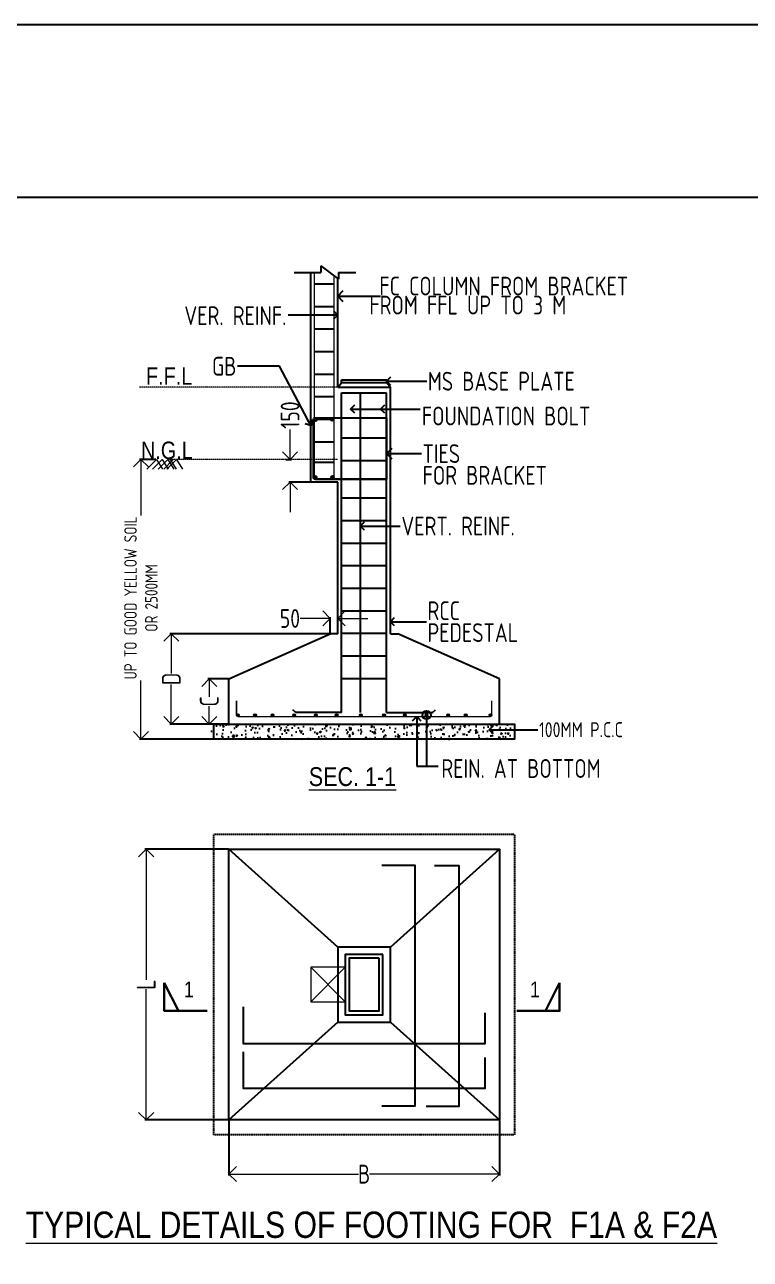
# Model space of a CAD drawing. Header units: millimetres. Extents: x 3470347 to 5996549, y -3470518 to 17149644.
# Drawn here: x 4626745 to 4636402, y 6835607 to 6852031 of the extents above; entities that cross this region are included whole.
import ezdxf
from ezdxf.enums import TextEntityAlignment as Align

# ---------------------------------------------------------------- set-up
doc = ezdxf.new("R2010")
doc.units = ezdxf.units.MM
doc.header["$MEASUREMENT"] = 0
doc.header["$PDMODE"] = 35
doc.header["$PDSIZE"] = -5
doc.linetypes.add('DASHED2', pattern=[0.375, 0.25, -0.125])
doc.linetypes.add('HIDDEN', pattern=[0.375, 0.25, -0.125])
doc.layers.get('0').update_dxf_attribs({"linetype": 'CONTINUOUS', "lineweight": 25})
doc.layers.get('DEFPOINTS').update_dxf_attribs({"linetype": 'CONTINUOUS', "lineweight": 25})
for name, color, linetype, lineweight in [('BLOCK', 7, 'CONTINUOUS', 30), ('L4', 4, 'CONTINUOUS', 30), ('PV_TEXT_ROMANS', 7, 'CONTINUOUS', 0), ('rDIMension', 1, 'CONTINUOUS', 18), ('rPCC DASH', 9, 'HIDDEN', 15), ('rRCC 1', 3, 'CONTINUOUS', 25), ('rRCC 2', 40, 'CONTINUOUS', 15), ('rREINF 1', 1, 'CONTINUOUS', 25), ('SHEET', 7, 'CONTINUOUS', 15), ('TEXT3', 7, 'CONTINUOUS', 30), ('TEXT6', 6, 'CONTINUOUS', 50)]:
    doc.layers.add(name, color=color, linetype=linetype, lineweight=lineweight)
doc.layers.add('S&T_HATCH', color=7, linetype='CONTINUOUS')
doc.styles.add('DIM', font='geniso.shx', dxfattribs={"width": 0.85})
doc.styles.add('J.P', font='ARIALN.TTF')
doc.styles.add('ROMANS', font='', dxfattribs={"width": 0.8})
doc.styles.get('ROMANS').set_extended_font_data('AR CENA')
doc.dimstyles.new('ST-150', dxfattribs={"dimscale": 75, "dimtxt": 3, "dimasz": 2, "dimexe": 0.18, "dimexo": 0.0625, "dimgap": 0.2, "dimtad": 0, "dimdec": 0, "dimlfac": 2, "dimzin": 0, "dimdsep": 46, "dimtxsty": 'DIM', "dimblk": 'OPEN90', "dimcen": 0.09, "dimclrd": 256, "dimclrt": 7, "dimadec": 0, "dimazin": 0, "dimtfac": 1, "dimtdec": 0, "dimtofl": 0, "dimtmove": 0, "dimatfit": 3, "dimldrblk": 'OPEN90', "dimfxl": 1, "dimtolj": 1, "dimtzin": 0, "dimlwd": -1, "dimarcsym": 0})
doc.dimstyles.new('ST-50', dxfattribs={"dimscale": 100, "dimtxt": 2.5, "dimasz": 2, "dimexe": 0.18, "dimexo": 0.0625, "dimgap": 0.2, "dimtad": 0, "dimdec": 0, "dimlfac": 0.5, "dimzin": 0, "dimdsep": 46, "dimtxsty": 'DIM', "dimblk": 'OPEN90', "dimcen": 0.09, "dimclrd": 256, "dimclrt": 7, "dimadec": 0, "dimazin": 0, "dimtfac": 1, "dimtdec": 0, "dimtofl": 0, "dimtmove": 0, "dimatfit": 3, "dimldrblk": 'OPEN90', "dimfxl": 1, "dimtolj": 1, "dimtzin": 0, "dimlwd": -1, "dimarcsym": 0})

# ---------------------------------------------------------------- blocks, each defined once
blk = doc.blocks.new('_Open90')
at = {"color": 0, "linetype": 'ByBlock', "lineweight": -2}
for p, q in [((0, 0), (-1, 0)), ((-0.5, 0.5), (0, 0)), ((0, 0), (-0.5, -0.5))]:
    blk.add_line(p, q, dxfattribs=at)
blk = doc.blocks.new('*D1262')
at = {"layer": 'DEFPOINTS', "color": 0}
for p in [(4628291.830202298, 6846247.297224442), (4628497.724067115, 6846247.297224442), (4629261.823155105, 6842527.935006632)]:
    blk.add_point(p, dxfattribs=at)
at = {"layer": 'rDIMension', "color": 0, "lineweight": -2}
for p, q in [((4628491.474067115, 6846247.297224442), (4628273.830202298, 6846247.297224442)), ((4629255.573155105, 6842527.935006632), (4628273.830202298, 6842527.935006632))]:
    blk.add_line(p, q, dxfattribs=at)
at = {"layer": 'rDIMension'}
for p, q in [((4628291.830202298, 6846047.297224442), (4628291.830202298, 6845501.023670988)), ((4628291.830202298, 6842727.935006632), (4628291.830202298, 6843307.679570988))]:
    blk.add_line(p, q, dxfattribs=at)
at = {"layer": 'rDIMension', "xscale": 200, "yscale": 200, "zscale": 200}
for p, rotation in [((4628291.830202298, 6846247.297224442), 90), ((4628291.830202298, 6842527.935006632), 270)]:
    blk.add_blockref('_Open90', p, dxfattribs=dict(at, rotation=rotation))
at = {"layer": 'rDIMension', "color": 7, "insert": (4628291.830202298, 6844404.351620989), "char_height": 250, "attachment_point": 5, "rotation": 90, "style": 'DIM'}
blk.add_mtext('\\A1;\\H0.66667x;UP TO GOOD YELLOW SOIL\\POR 2500MM', dxfattribs=at)
blk = doc.blocks.new('*D1263')
at = {"layer": 'DEFPOINTS', "color": 0}
for p in [(4630214.390914191, 6846247.297224442), (4630276.670536526, 6845947.29722444), (4630551.823155094, 6845947.29722444)]:
    blk.add_point(p, dxfattribs=at)
at = {"layer": 'rDIMension'}
for p, q in [((4630276.670536526, 6846447.297224442), (4630276.670536526, 6846647.297224442)), ((4630276.670536526, 6845747.29722444), (4630276.670536526, 6845547.29722444))]:
    blk.add_line(p, q, dxfattribs=at)
at = {"layer": 'rDIMension', "color": 0, "lineweight": -2}
for p, q in [((4630220.640914191, 6846247.297224442), (4630294.670536526, 6846247.297224442)), ((4630545.573155094, 6845947.29722444), (4630258.670536526, 6845947.29722444))]:
    blk.add_line(p, q, dxfattribs=at)
at = {"layer": 'rDIMension', "xscale": 200, "yscale": 200, "zscale": 200}
for p, rotation in [((4630276.670536526, 6846247.297224442), 270), ((4630276.670536526, 6845947.29722444), 90)]:
    blk.add_blockref('_Open90', p, dxfattribs=dict(at, rotation=rotation))
at = {"layer": 'rDIMension', "color": 7, "insert": (4630276.670536526, 6846837.380885859), "char_height": 250, "attachment_point": 5, "rotation": 90, "style": 'DIM'}
blk.add_mtext('\\A1;150', dxfattribs=at)
blk = doc.blocks.new('*D1264')
at = {"layer": 'DEFPOINTS', "color": 0}
for p in [(4630811.823155094, 6844131.744977765), (4630811.823155094, 6843927.935006632), (4630911.823155094, 6843927.935006632)]:
    blk.add_point(p, dxfattribs=at)
at = {"layer": 'rDIMension'}
for p, q in [((4630611.823155094, 6844131.744977765), (4630411.823155094, 6844131.744977765)), ((4631111.823155094, 6844131.744977765), (4631311.823155094, 6844131.744977765))]:
    blk.add_line(p, q, dxfattribs=at)
at = {"layer": 'rDIMension', "color": 0, "lineweight": -2}
for p, q in [((4630811.823155094, 6843934.185006632), (4630811.823155094, 6844149.744977765)), ((4630911.823155094, 6843934.185006632), (4630911.823155094, 6844149.744977765))]:
    blk.add_line(p, q, dxfattribs=at)
at = {"layer": 'rDIMension', "xscale": 200, "yscale": 200, "zscale": 200}
blk.add_blockref('_Open90', (4630811.823155094, 6844131.744977765), dxfattribs=at)
at = {"layer": 'rDIMension', "xscale": 200, "yscale": 200, "zscale": 200, "rotation": 180}
blk.add_blockref('_Open90', (4630911.823155094, 6844131.744977765), dxfattribs=at)
at = {"layer": 'rDIMension', "color": 7, "insert": (4630274.864493676, 6844131.744977765), "char_height": 250, "attachment_point": 5, "style": 'DIM'}
blk.add_mtext('\\A1;50', dxfattribs=at)
blk = doc.blocks.new('*D1265')
at = {"layer": 'DEFPOINTS', "color": 0}
for p in [(4629201.439211052, 6843327.935006632), (4629461.823155105, 6843327.935006632), (4629461.823155105, 6842727.935006633)]:
    blk.add_point(p, dxfattribs=at)
at = {"layer": 'rDIMension', "color": 0, "lineweight": -2}
for p, q in [((4629455.573155105, 6843327.935006632), (4629183.439211052, 6843327.935006632)), ((4629455.573155105, 6842727.935006633), (4629183.439211052, 6842727.935006633))]:
    blk.add_line(p, q, dxfattribs=at)
at = {"layer": 'rDIMension'}
for p, q in [((4629201.439211052, 6843127.935006632), (4629201.439211052, 6843090.435006633)), ((4629201.439211052, 6842927.935006633), (4629201.439211052, 6842965.435006633))]:
    blk.add_line(p, q, dxfattribs=at)
at = {"layer": 'rDIMension', "xscale": 200, "yscale": 200, "zscale": 200}
for p, rotation in [((4629201.439211052, 6843327.935006632), 90), ((4629201.439211052, 6842727.935006633), 270)]:
    blk.add_blockref('_Open90', p, dxfattribs=dict(at, rotation=rotation))
at = {"layer": 'rDIMension', "color": 7, "insert": (4629201.439211052, 6843027.935006633), "char_height": 250, "attachment_point": 5, "rotation": 90, "style": 'DIM'}
blk.add_mtext('\\A1;C', dxfattribs=at)
blk = doc.blocks.new('*D1266')
at = {"layer": 'DEFPOINTS', "color": 0}
for p in [(4628696.204992534, 6843927.935006632), (4630811.823155094, 6843927.935006632), (4629261.823155105, 6842727.935006632)]:
    blk.add_point(p, dxfattribs=at)
at = {"layer": 'rDIMension', "color": 0, "lineweight": -2}
for p, q in [((4630805.573155094, 6843927.935006632), (4628678.204992534, 6843927.935006632)), ((4629255.573155105, 6842727.935006632), (4628678.204992534, 6842727.935006632))]:
    blk.add_line(p, q, dxfattribs=at)
at = {"layer": 'rDIMension'}
for p, q in [((4628696.204992534, 6843727.935006632), (4628696.204992534, 6843401.060006632)), ((4628696.204992534, 6842927.935006632), (4628696.204992534, 6843254.810006632))]:
    blk.add_line(p, q, dxfattribs=at)
at = {"layer": 'rDIMension', "xscale": 200, "yscale": 200, "zscale": 200}
for p, rotation in [((4628696.204992534, 6843927.935006632), 90), ((4628696.204992534, 6842727.935006632), 270)]:
    blk.add_blockref('_Open90', p, dxfattribs=dict(at, rotation=rotation))
at = {"layer": 'rDIMension', "color": 7, "insert": (4628696.204992534, 6843327.935006632), "char_height": 250, "attachment_point": 5, "rotation": 90, "style": 'DIM'}
blk.add_mtext('\\A1;D', dxfattribs=at)
blk = doc.blocks.new('*D1267')
at = {"layer": 'DEFPOINTS', "color": 0}
for p in [(4629461.823155105, 6841061.03061049), (4628361.484923237, 6837461.03061049), (4629461.823155105, 6837461.03061049)]:
    blk.add_point(p, dxfattribs=at)
at = {"layer": 'rDIMension', "color": 0, "lineweight": -2}
for p, q in [((4629455.573155105, 6841061.03061049), (4628343.484923237, 6841061.03061049)), ((4629455.573155105, 6837461.03061049), (4628343.484923237, 6837461.03061049))]:
    blk.add_line(p, q, dxfattribs=at)
at = {"layer": 'rDIMension'}
for p, q in [((4628361.484923237, 6840861.03061049), (4628361.484923237, 6839323.530610489)), ((4628361.484923237, 6837661.03061049), (4628361.484923237, 6839198.530610489))]:
    blk.add_line(p, q, dxfattribs=at)
at = {"layer": 'rDIMension', "xscale": 200, "yscale": 200, "zscale": 200}
for p, rotation in [((4628361.484923237, 6841061.03061049), 90), ((4628361.484923237, 6837461.03061049), 270)]:
    blk.add_blockref('_Open90', p, dxfattribs=dict(at, rotation=rotation))
at = {"layer": 'rDIMension', "color": 7, "insert": (4628361.484923237, 6839261.03061049), "char_height": 250, "attachment_point": 5, "rotation": 90, "style": 'DIM'}
blk.add_mtext('\\A1;L', dxfattribs=at)
blk = doc.blocks.new('*D1268')
at = {"layer": 'DEFPOINTS', "color": 0}
for p in [(4629461.823155105, 6837461.03061049), (4633061.823155104, 6837461.03061049), (4633061.823155104, 6836739.943299069)]:
    blk.add_point(p, dxfattribs=at)
at = {"layer": 'rDIMension', "color": 0, "lineweight": -2}
for p, q in [((4629461.823155105, 6837454.78061049), (4629461.823155105, 6836721.943299069)), ((4633061.823155104, 6837454.78061049), (4633061.823155104, 6836721.943299069))]:
    blk.add_line(p, q, dxfattribs=at)
at = {"layer": 'rDIMension'}
for p, q in [((4629661.823155105, 6836739.943299069), (4631188.698155105, 6836739.943299069)), ((4632861.823155104, 6836739.943299069), (4631334.948155105, 6836739.943299069))]:
    blk.add_line(p, q, dxfattribs=at)
at = {"layer": 'rDIMension', "xscale": 200, "yscale": 200, "zscale": 200, "rotation": 180}
blk.add_blockref('_Open90', (4629461.823155105, 6836739.943299069), dxfattribs=at)
at = {"layer": 'rDIMension', "xscale": 200, "yscale": 200, "zscale": 200}
blk.add_blockref('_Open90', (4633061.823155104, 6836739.943299069), dxfattribs=at)
at = {"layer": 'rDIMension', "color": 7, "insert": (4631261.823155105, 6836739.943299069), "char_height": 250, "attachment_point": 5, "style": 'DIM'}
blk.add_mtext('\\A1;B', dxfattribs=at)
blk = doc.blocks.new('SMH-1')
at = {"layer": 'L4'}
for points in [[(0, 0), (814.6229330631322, 0), (814.6229330631322, 534.8206034718023)], [(814.6229330631322, 534.8206034718023), (546.0281598753063, 0)]]:
    blk.add_lwpolyline(points, dxfattribs=at)
at = {"layer": 'TEXT6', "style": 'ROMANS', "width": 0.85}
blk.add_attdef('SEC', text='', height=300, dxfattribs=at).set_placement((346.3707409001945, 410.1505165286653), align=Align.MIDDLE_CENTER)

msp = doc.modelspace()

# ---------------------------------------------------------------- hatches: boundary and pattern name
at = {"layer": 'rRCC 2'}
h = msp.add_hatch(color=256, dxfattribs=at)
h.dxf.hatch_style = 1
h.paths.add_polyline_path([(4630590.383334623, 6846774.569080731, -1), (4630635.568084658, 6846774.48260562, -1)])
h = msp.add_hatch(color=256, dxfattribs=at)
h.dxf.hatch_style = 1
h.paths.add_polyline_path([(4630815.023458915, 6846777.483241688, -1), (4630860.20820895, 6846777.396766579, -1)])
h = msp.add_hatch(color=256, dxfattribs=at)
h.dxf.hatch_style = 1
h.paths.add_polyline_path([(4630588.933374361, 6846010.36357935, -1), (4630634.118124397, 6846010.27710424, -1)])
h = msp.add_hatch(color=256, dxfattribs=at)
h.dxf.hatch_style = 1
h.paths.add_polyline_path([(4630817.450920479, 6846009.804060446, -1), (4630862.635670515, 6846009.717585336, -1)])
h = msp.add_hatch(color=256, dxfattribs=at)
h.dxf.hatch_style = 1
edge = h.paths.add_edge_path()
edge.add_arc((4629580.523935044, 6842846.635786572), 18.70077993899758, 0, 360)
h = msp.add_hatch(color=256, dxfattribs=at)
h.dxf.hatch_style = 1
edge = h.paths.add_edge_path()
edge.add_arc((4629809.929447992, 6842846.635786572), 18.70077993899758, 0, 360)
h = msp.add_hatch(color=256, dxfattribs=at)
h.dxf.hatch_style = 1
edge = h.paths.add_edge_path()
edge.add_arc((4630043.970384539, 6842846.635786572), 18.70077993899758, 0, 360)
h = msp.add_hatch(color=256, dxfattribs=at)
h.dxf.hatch_style = 1
edge = h.paths.add_edge_path()
edge.add_arc((4630331.536378324, 6842846.635786572), 18.70077993899758, 0, 360)
h = msp.add_hatch(color=256, dxfattribs=at)
h.dxf.hatch_style = 1
edge = h.paths.add_edge_path()
edge.add_arc((4630619.207323203, 6842846.635786572), 18.70077993899758, 0, 360)
h = msp.add_hatch(color=256, dxfattribs=at)
h.dxf.hatch_style = 1
edge = h.paths.add_edge_path()
edge.add_arc((4630896.278207725, 6842846.635786572), 18.70077993899758, 0, 360)
h = msp.add_hatch(color=256, dxfattribs=at)
h.dxf.hatch_style = 1
edge = h.paths.add_edge_path()
edge.add_arc((4631218.687964261, 6842846.635786572), 18.70077993899758, 0, 360)
h = msp.add_hatch(color=256, dxfattribs=at)
h.dxf.hatch_style = 1
edge = h.paths.add_edge_path()
edge.add_arc((4631527.368102463, 6842846.635786572), 18.70077993899758, -180, 180, ccw=False)
h = msp.add_hatch(color=256, dxfattribs=at)
h.dxf.hatch_style = 1
edge = h.paths.add_edge_path()
edge.add_arc((4631804.438986985, 6842846.635786572), 18.70077993899758, -180, 180, ccw=False)
h = msp.add_hatch(color=256, dxfattribs=at)
h.dxf.hatch_style = 1
edge = h.paths.add_edge_path()
edge.add_arc((4632092.109931864, 6842846.635786572), 18.70077993899758, -180, 180, ccw=False)
h = msp.add_hatch(color=256, dxfattribs=at)
h.dxf.hatch_style = 1
edge = h.paths.add_edge_path()
edge.add_arc((4632379.675925649, 6842846.635786572), 18.70077993899758, -180, 180, ccw=False)
h = msp.add_hatch(color=256, dxfattribs=at)
h.dxf.hatch_style = 1
edge = h.paths.add_edge_path()
edge.add_arc((4632613.716862196, 6842846.635786572), 18.70077993899758, -180, 180, ccw=False)
h = msp.add_hatch(color=256, dxfattribs=at)
h.dxf.hatch_style = 1
edge = h.paths.add_edge_path()
edge.add_arc((4632943.122375167, 6842846.635786572), 18.70077993899758, 0, 360)
at = {"layer": 'S&T_HATCH', "linetype": 'ByBlock', "transparency": 33554559}
h = msp.add_hatch(dxfattribs=at)
h.set_pattern_fill('AR-CONC', color=256, scale=30)
h.set_pattern_definition([(49.99999999999999, (2247969.15098819, 8874692.298909415), (215.178054780226, -18.82564049477853), [22.5, -247.5]), (355, (2247969.15098819, 8874692.298909415), (-41.6254000839, 225.6576401100035), [18, -198]), (100.45144446, (2247987.082492489, 8874690.730106214), (173.5526540181336, 206.8319972905888), [19.12205759999988, -210.342633599999]), (46.18420000000001, (2247969.15098819, 8874752.298909415), (320.1723992014717, -49.65578423792296), [33.75, -371.25]), (96.63563549, (2247995.832011689, 8874748.160917314), (280.3985837022685, 292.2355802323651), [28.6831026, -315.5141279999999]), (351.1841639899999, (2247969.15098819, 8874752.298909415), (280.3985835164319, 292.2355800809971), [27, -297.0000003]), (21, (2247999.15098819, 8874737.298909415), (179.0721156355385, -120.7856671996016), [22.5, -247.5]), (326.0000000000001, (2247999.15098819, 8874737.298909415), (72.99459957647451, 217.5450135140559), [18, -198]), (71.45144474, (2248014.07366439, 8874727.233437214), (252.0667130189913, 96.75934584190615), [19.122057, -210.3426336]), (37.50000000000001, (2247969.15098819, 8874692.298909415), (3.647956595187201, 99.86815614939344), [0, -195.6, 0, -201, 0, -198.75]), (7.499999999999999, (2247969.15098819, 8874692.298909415), (78.92086123264458, 118.3235135647081), [0, -114.6, 0, -191.1, 0, -75.75]), (327.5, (2247902.25098819, 8874692.298909415), (160.1467308517227, -6.766461520313927), [0, -75, 0, -234, 0, -310.5]), (317.5, (2247872.25098819, 8874692.298909415), (174.9558508027159, 30.03149469969532), [0, -97.5, 0, -155.4, 0, -220.5])])
h.paths.add_polyline_path([(4633211.823155105, 6842727.935006632), (4629211.823155105, 6842727.935006633), (4629211.823155105, 6842527.935006633), (4633211.823155105, 6842527.935006632)])

# ---------------------------------------------------------------- linework, layer by layer
at = {"color": 192, "lineweight": 25, "elevation": -1.882151845814741e-05}
msp.add_lwpolyline([(4569321.824572788, 6766516.023257121), (4690264.208381458, 6766516.023257121), (4690264.208381458, 6852030.927342739), (4569321.824572788, 6852030.927342739)], close=True, dxfattribs=at)
at = {"color": 7, "linetype": 'DASHED2'}
msp.add_lwpolyline([(4629261.823155105, 6837261.03061049), (4629261.823155105, 6841261.03061049), (4633261.823155105, 6841261.03061049), (4633261.823155105, 6837261.03061049)], close=True, dxfattribs=at)
at = {"color": 1, "linetype": 'ByBlock'}
for points in [[(4629461.823155105, 6837461.03061049), (4629461.823155105, 6841061.03061049), (4633061.823155105, 6841061.03061049), (4633061.823155105, 6837461.03061049)], [(4631611.823155094, 6839761.03061049), (4630911.823155094, 6839761.03061049), (4630911.823155094, 6838761.03061049), (4631611.823155094, 6838761.03061049)]]:
    msp.add_lwpolyline(points, close=True, dxfattribs=at)
for points in [[(4630911.823155094, 6839761.03061049), (4629461.823155105, 6841061.03061049)], [(4631611.823155094, 6839761.03061049), (4633061.823155104, 6841061.03061049)], [(4630911.823155094, 6838761.03061049), (4629461.823155105, 6837461.03061049)], [(4631611.823155094, 6838761.03061049), (4633061.823155104, 6837461.03061049)]]:
    msp.add_lwpolyline(points, dxfattribs=at)
at = {"color": 3, "linetype": 'ByBlock'}
msp.add_lwpolyline([(4631511.823155094, 6839661.03061049), (4631011.823155094, 6839661.03061049), (4631011.823155094, 6838861.03061049), (4631511.823155094, 6838861.03061049)], close=True, dxfattribs=at)
at = {"color": 2, "linetype": 'ByBlock'}
msp.add_lwpolyline([(4631461.823155094, 6839611.03061049), (4631061.823155094, 6839611.03061049), (4631061.823155094, 6838911.03061049), (4631461.823155094, 6838911.03061049)], close=True, dxfattribs=at)
at = {"layer": 'rPCC DASH'}
for p, q in [((4630911.823155094, 6847207.297224442), (4628268.625408428, 6847207.297224442)), ((4630911.823155094, 6846247.297224442), (4628641.38896099, 6846247.297224442))]:
    msp.add_line(p, q, dxfattribs=at)
at = {"layer": 'rRCC 1'}
for p, q in [((4630331.070402386, 6848734.916012745), (4630688.124221887, 6848734.916012745)), ((4630551.823155094, 6845947.297224442), (4630551.823155094, 6848734.916012745)), ((4630688.124221887, 6848824.988831583), (4630919.016582891, 6848644.843193909)), ((4630688.124221887, 6848824.988831583), (4630688.124221887, 6848734.916012745)), ((4630919.016582891, 6848734.916012745), (4631151.070402389, 6848734.916012745)), ((4630919.016582891, 6848734.916012745), (4630919.016582891, 6848644.843193909)), ((4630911.823155094, 6847207.297224442), (4630911.823155094, 6848648.759466359)), ((4630911.823155094, 6847207.297224442), (4631611.823155094, 6847207.297224442)), ((4631611.823155094, 6843927.935006632), (4631611.823155094, 6847207.297224442)), ((4630551.823155094, 6845947.297224442), (4630551.823155094, 6846247.297224442)), ((4630911.823155094, 6843927.935006632), (4630911.823155094, 6845947.297224442)), ((4629461.823155105, 6843327.935006633), (4630811.823155094, 6843927.935006632)), ((4630911.823155094, 6843927.935006632), (4630811.823155094, 6843927.935006632)), ((4631611.823155093, 6843927.935006632), (4631711.823155093, 6843927.935006632)), ((4633061.823155105, 6843327.935006632), (4631711.823155093, 6843927.935006632)), ((4629461.823155105, 6842727.935006633), (4629461.823155105, 6843327.935006633)), ((4633061.823155105, 6842727.935006632), (4633061.823155105, 6843327.935006632))]:
    msp.add_line(p, q, dxfattribs=at)
at = {"layer": 'rRCC 1', "color": 2}
for p, q in [((4630601.823155094, 6848583.877619933), (4630861.823155094, 6848583.877619933)), ((4630601.823155094, 6848283.877619933), (4630861.823155094, 6848283.877619933)), ((4630601.823155094, 6847983.877619933), (4630861.823155094, 6847983.877619933)), ((4630601.823155094, 6847683.877619933), (4630861.823155094, 6847683.877619933)), ((4630601.823155094, 6847383.877619933), (4630861.823155094, 6847383.877619933)), ((4630601.823155094, 6847083.877619933), (4630861.823155094, 6847083.877619933)), ((4630961.823155094, 6842881.809772654), (4630961.823155094, 6847135.306886508)), ((4630961.823155094, 6847135.306886508), (4631561.823155094, 6847135.306886508)), ((4630961.823155094, 6842881.809772654), (4630961.823155094, 6847135.306886508)), ((4631211.823155094, 6842881.809772654), (4631211.823155094, 6847135.306886508)), ((4631211.823155094, 6842881.809772654), (4631211.823155094, 6847135.306886508)), ((4631561.823155094, 6842881.809772654), (4631561.823155094, 6847135.306886508)), ((4630601.823155094, 6846783.877619933), (4630861.823155094, 6846783.877619933)), ((4630601.823155094, 6846483.877619933), (4630861.823155094, 6846483.877619933)), ((4630961.823155094, 6846535.306886508), (4631561.823155094, 6846535.306886508)), ((4630961.823155094, 6846235.306886508), (4631561.823155094, 6846235.306886508)), ((4630601.823155094, 6846210.265945815), (4630861.823155094, 6846210.265945815)), ((4630609.88146862, 6845986.040040521), (4631561.823155094, 6845985.04450509)), ((4630961.823155094, 6845735.306886508), (4631561.823155094, 6845735.306886508)), ((4630961.823155094, 6845435.306886508), (4631561.823155094, 6845435.306886508)), ((4630961.823155094, 6845135.306886508), (4631561.823155094, 6845135.306886508)), ((4630961.823155094, 6844835.306886508), (4631561.823155094, 6844835.306886508)), ((4630961.823155094, 6844535.306886508), (4631561.823155094, 6844535.306886508)), ((4630961.823155094, 6844235.306886508), (4631561.823155094, 6844235.306886508)), ((4630961.823155094, 6843935.306886508), (4631561.823155094, 6843935.306886508)), ((4630961.823155094, 6843635.306886508), (4631561.823155094, 6843635.306886508)), ((4630961.823155094, 6843335.306886508), (4631561.823155094, 6843335.306886508)), ((4630353.663155094, 6842881.809772654), (4630313.542389031, 6842915.810356643)), ((4630961.823155094, 6842881.809772654), (4630353.663155094, 6842881.809772654)), ((4631561.823155094, 6842881.809772654), (4632169.983155094, 6842881.809772654)), ((4632169.983155094, 6842881.809772654), (4632210.103921156, 6842915.810356643))]:
    msp.add_line(p, q, dxfattribs=at)
at = {"layer": 'rRCC 1', "color": 0}
for p, q in [((4630911.823155094, 6847207.297224442), (4630961.823155094, 6847264.87950414)), ((4631561.823155094, 6847264.87950414), (4631611.823155094, 6847207.297224442))]:
    msp.add_line(p, q, dxfattribs=at)
msp.add_lwpolyline([(4630961.823155094, 6847305.71198019), (4631561.823155094, 6847305.71198019), (4631561.823155094, 6847264.87950414), (4630961.823155094, 6847264.87950414)], close=True, dxfattribs=at)
at = {"layer": 'rRCC 1'}
for points in [[(4630911.823155094, 6845947.297224442), (4630551.823155094, 6845947.297224442), (4630551.823155094, 6846847.297224442)], [(4630911.823155094, 6845985.671374189), (4630911.823155094, 6845985.648361869)]]:
    msp.add_lwpolyline(points, dxfattribs=at)
at = {"layer": 'rRCC 1', "color": 2}
msp.add_lwpolyline([(4630607.948781941, 6846800.887238013), (4631561.823155094, 6846800.887238013), (4631561.823155094, 6845985.04450509), (4630607.93318945, 6845986.041559448, -0.4139852340272943), (4630587.948781941, 6846006.04155337), (4630587.948781941, 6846780.887238013, -0.414213562373095)], format="xyb", close=True, dxfattribs=at)
at = {"layer": 'rRCC 1'}
msp.add_lwpolyline([(4629261.823155105, 6842727.935006633), (4633261.823155106, 6842727.935006632), (4633261.823155106, 6842527.935006632), (4629261.823155105, 6842527.935006633)], close=True, dxfattribs=at)
at = {"layer": 'rRCC 1', "color": 2}
for points in [[(4631499.463603059, 6840851.387811314), (4631935.643462526, 6840851.387811314), (4631935.643462526, 6837643.428219941), (4631499.463603059, 6837643.428219941)], [(4632196.796469222, 6840845.821330966), (4632523.861649269, 6840845.821330966), (4632523.861649269, 6837637.861739593), (4632087.681789802, 6837637.861739593)], [(4632868.910938261, 6838887.159636263), (4632868.910938261, 6838475.325875889), (4629657.467498356, 6838475.325875889), (4629657.467498356, 6838964.688842479)], [(4632868.910938261, 6838289.981546793), (4632868.910938261, 6837878.147786419), (4629657.467498356, 6837878.147786419), (4629657.467498356, 6838367.510753009)]]:
    msp.add_lwpolyline(points, dxfattribs=at)
at = {"layer": 'rRCC 2'}
for p, q in [((4630601.823155094, 6846040.458730626), (4630601.823155094, 6848734.916012745)), ((4630861.823155094, 6846040.458730626), (4630861.823155094, 6848675.980650482)), ((4630861.823155094, 6845985.765658047), (4630861.823155094, 6848675.980650482)), ((4628497.724067115, 6846247.297224442), (4628369.844752966, 6846119.240339348)), ((4628574.817263974, 6846247.297224442), (4628446.937949825, 6846119.240339348)), ((4628497.724067115, 6846247.297224442), (4628577.534134346, 6846119.240339348)), ((4628650.662428507, 6846247.297224442), (4628522.783114357, 6846119.240339348)), ((4628574.817263974, 6846247.297224442), (4628654.627331205, 6846119.240339348)), ((4628722.896299499, 6846247.297224442), (4628595.01698535, 6846119.240339348)), ((4628765.045679866, 6846247.297224442), (4628637.166365718, 6846119.240339348)), ((4628650.662428507, 6846247.297224442), (4628730.472495737, 6846119.240339348)), ((4628682.881951672, 6846247.297224442), (4628762.692018902, 6846119.240339348)), ((4628765.045679866, 6846247.297224442), (4628844.855747097, 6846119.240339348))]:
    msp.add_line(p, q, dxfattribs=at)
at = {"layer": 'rRCC 2', "color": 6}
for p, q in [((4630551.823155094, 6839491.030610482), (4631011.823155094, 6839031.030610482)), ((4631011.823155094, 6839491.030610482), (4630551.823155094, 6839031.030610482))]:
    msp.add_line(p, q, dxfattribs=at)
at = {"layer": 'rRCC 2'}
for points in [[(4629561.823155105, 6843037.935006633), (4629561.823155105, 6842846.635786572)], [(4629561.823155105, 6842846.635786572), (4629561.823155105, 6843037.935006632)], [(4632961.823155106, 6842846.635786572), (4632961.823155106, 6843037.935006632)], [(4629580.523935044, 6842827.935006633), (4632943.122375167, 6842827.935006632)]]:
    msp.add_lwpolyline(points, dxfattribs=at)
at = {"layer": 'rRCC 2', "color": 6}
msp.add_lwpolyline([(4630551.823155094, 6839491.030610482), (4630551.823155094, 6839031.030610482), (4631011.823155094, 6839031.030610482), (4631011.823155094, 6839491.030610482)], close=True, dxfattribs=at)
at = {"layer": 'rRCC 2'}
for centre, radius in [((4630612.97570964, 6846774.525843175), 22.59241639155215), ((4630612.97570964, 6846774.525843175), 22.59241639155215), ((4630837.615833933, 6846777.440004134), 22.59241639155215), ((4630837.615833933, 6846777.440004134), 22.59241639155215), ((4630611.525749379, 6846010.320341795), 22.59241639155215), ((4630611.525749379, 6846010.320341795), 22.59241639155215), ((4630840.043295497, 6846009.760822891), 22.59241639155215), ((4630840.043295497, 6846009.760822891), 22.59241639155215), ((4629580.523935044, 6842846.635786572), 18.70077993899758), ((4629580.523935044, 6842846.635786572), 18.70077993899758), ((4629809.929447992, 6842846.635786572), 18.70077993899758), ((4629809.929447992, 6842846.635786572), 18.70077993899758), ((4630043.970384539, 6842846.635786572), 18.70077993899758), ((4630043.970384539, 6842846.635786572), 18.70077993899758), ((4630331.536378324, 6842846.635786572), 18.70077993899758), ((4630331.536378324, 6842846.635786572), 18.70077993899758), ((4630619.207323203, 6842846.635786572), 18.70077993899758), ((4630619.207323203, 6842846.635786572), 18.70077993899758), ((4630896.278207725, 6842846.635786572), 18.70077993899758), ((4630896.278207725, 6842846.635786572), 18.70077993899758), ((4631218.687964261, 6842846.635786572), 18.70077993899758), ((4631218.687964261, 6842846.635786572), 18.70077993899758), ((4631527.368102463, 6842846.635786572), 18.70077993899758), ((4631527.368102463, 6842846.635786572), 18.70077993899758), ((4631804.438986985, 6842846.635786572), 18.70077993899758), ((4631804.438986985, 6842846.635786572), 18.70077993899758), ((4632092.109931864, 6842846.635786572), 18.70077993899758), ((4632092.109931864, 6842846.635786572), 18.70077993899758), ((4632379.675925649, 6842846.635786572), 18.70077993899758), ((4632379.675925649, 6842846.635786572), 18.70077993899758), ((4632613.716862196, 6842846.635786572), 18.70077993899758), ((4632613.716862196, 6842846.635786572), 18.70077993899758), ((4632943.122375167, 6842846.635786572), 18.70077993899758), ((4632943.122375167, 6842846.635786572), 18.70077993899758)]:
    msp.add_circle(centre, radius, dxfattribs=at)
at = {"layer": 'SHEET', "color": 220, "lineweight": 25, "elevation": -1.882151845814741e-05}
msp.add_lwpolyline([(4571625.489025089, 6768815.368335324), (4687960.543927334, 6768815.368335324), (4687960.543927334, 6849731.582264524), (4571625.489025089, 6849731.582264524)], close=True, dxfattribs=at)

# ---------------------------------------------------------------- block references
at = {"layer": 'BLOCK'}
ref = msp.add_blockref('SMH-1', (4629171.812673875, 6838911.03061049), dxfattribs=dict(at, xscale=-0.6985281548173935, yscale=0.6985281548173935, zscale=0.6985281548173935))
ref.add_attrib('SEC', '1', dxfattribs={"layer": 'TEXT6', "height": 209.558446445218, "style": 'ROMANS', "width": 0.85}).set_placement((4628929.862959351, 6839197.532293998), align=Align.MIDDLE_CENTER)
at = {"layer": 'BLOCK', "xscale": 0.6985281548173935, "yscale": 0.6985281548173935, "zscale": 0.6985281548173935}
msp.add_blockref('SMH-1', (4633294.449520642, 6838911.03061049), dxfattribs=at).add_auto_attribs({'SEC': '1'})

# ---------------------------------------------------------------- texts
at = {"layer": 'PV_TEXT_ROMANS', "style": 'J.P'}
for s, height, p in [('%%USEC. 1-1', 250, (4631106.643210538, 6842028.055141822)), ('%%UTYPICAL DETAILS OF FOOTING FOR  F1A & F2A', 350, (4631358.650223792, 6836067.031345642))]:
    msp.add_text(s, height=height, rotation=359.9999999999999, dxfattribs=at).set_placement(p, align=Align.MIDDLE)
at = {"layer": 'rDIMension', "color": 7, "style": 'DIM'}
for s, insert, char_height, attachment_point in [('\\A1;VER. REINF. ', (4630226.975457013, 6848159.946884205), 250, 6), ('\\A1;100MM P.C.C', (4633589.579612164, 6842652.346178506), 200, 4)]:
    msp.add_mtext(s, dxfattribs=dict(at, insert=insert, char_height=char_height, attachment_point=attachment_point))
at = {"layer": 'rDIMension', "color": 7, "char_height": 250, "attachment_point": 4, "line_spacing_factor": 0.7, "style": 'DIM'}
for s, insert in [('\\A1;RCC\\PPEDESTAL', (4632105.139856272, 6844088.950263873)), ('\\A1;\\Fgeniso.shx|c1;REIN. AT BOTTOM', (4632290.334004661, 6842135.76573587))]:
    msp.add_mtext(s, dxfattribs=dict(at, insert=insert))
at = {"layer": 'rRCC 1', "color": 7, "insert": (4629562.862476492, 6847487.457768627), "char_height": 250, "attachment_point": 6, "style": 'DIM'}
msp.add_mtext('\\A1;GB', dxfattribs=at)
at = {"layer": 'rRCC 2', "color": 7, "char_height": 250, "style": 'DIM'}
for s, insert, attachment_point in [('\\A1;FC COLUMN FROM BRACKET', (4634775.641910491, 6848553.560134919), 6), ('\\A1;FROM FFL UP TO 3 M', (4633952.203016177, 6848300.495606989), 6), ('\\A1;MS BASE PLATE', (4632110.196068409, 6847288.071466731), 4), ('\\A1;FOUNDATION BOLT', (4632030.246588707, 6846824.664443877), 4), ('\\A1;TIES ', (4632040.174373311, 6846324.451966973), 4), ('\\A1;FOR BRACKET', (4632040.174373311, 6846035.70643688), 4), ('\\A1;VERT. REINF.', (4631757.589900069, 6845360.816441352), 4)]:
    msp.add_mtext(s, dxfattribs=dict(at, insert=insert, attachment_point=attachment_point))
at = {"layer": 'TEXT3', "style": 'ROMANS', "width": 0.85}
for s, p in [('F.F.L', (4628357.971498281, 6847240.561427526)), ('N.G.L', (4628291.830202299, 6846252.784064729))]:
    msp.add_text(s, height=232.5536011379122, dxfattribs=at).set_placement(p)

# ---------------------------------------------------------------- dimensions: what is measured, and where the dimension line sits
at = {"layer": 'rDIMension'}
dim = msp.add_linear_dim(base=(4630276.670536526, 6845947.29722444), p1=(4630214.390914191, 6846247.297224442), p2=(4630551.823155094, 6845947.29722444), angle=90, dimstyle='ST-50', dxfattribs=at)
dim.commit()
dim.dimension.update_dxf_attribs({"geometry": '*D1263', "text_midpoint": (4630276.670536526, 6846837.380885859), "dimtype": 160})
dim = msp.add_linear_dim(base=(4628291.830202298, 6846247.297224442), p1=(4629261.823155105, 6842527.935006632), p2=(4628497.724067115, 6846247.297224442), angle=90, text='\\H0.66667x;UP TO GOOD YELLOW SOIL\\POR 2500MM', dimstyle='ST-50', override={"dimtxsty": 'DIM'}, dxfattribs=at)
dim.commit()
dim.dimension.update_dxf_attribs({"geometry": '*D1262', "text_midpoint": (4628291.830202298, 6844404.351620989), "dimtype": 160})
dim = msp.add_linear_dim(base=(4630811.823155094, 6844131.744977765), p1=(4630911.823155094, 6843927.935006632), p2=(4630811.823155094, 6843927.935006632), dimstyle='ST-50', dxfattribs=at)
dim.commit()
dim.dimension.update_dxf_attribs({"geometry": '*D1264', "text_midpoint": (4630274.864493676, 6844131.744977765)})
for base, p1, p2, text, picture, middle in [((4628696.204992534, 6843927.935006632), (4629261.823155105, 6842727.935006632), (4630811.823155094, 6843927.935006632), 'D', '*D1266', (4628696.204992534, 6843327.935006632)), ((4629201.439211052, 6843327.935006632), (4629461.823155105, 6842727.935006633), (4629461.823155105, 6843327.935006632), 'C', '*D1265', (4629201.439211052, 6843027.935006633)), ((4628361.484923237, 6837461.03061049), (4629461.823155105, 6841061.03061049), (4629461.823155105, 6837461.03061049), 'L', '*D1267', (4628361.484923237, 6839261.03061049))]:
    dim = msp.add_linear_dim(base=base, p1=p1, p2=p2, angle=90, text=text, dimstyle='ST-50', dxfattribs=at)
    dim.commit()
    dim.dimension.update_dxf_attribs({"geometry": picture, "text_midpoint": middle})
dim = msp.add_linear_dim(base=(4633061.823155104, 6836739.943299069), p1=(4629461.823155105, 6837461.03061049), p2=(4633061.823155104, 6837461.03061049), text='B', dimstyle='ST-50', dxfattribs=at)
dim.commit()
dim.dimension.update_dxf_attribs({"geometry": '*D1268', "text_midpoint": (4631261.823155105, 6836739.943299069)})

# ---------------------------------------------------------------- leaders
at = {"layer": 'rREINF 1'}
msp.add_leader([(4630910.355228474, 6848417.823368281), (4631478.860238891, 6848417.823368281)], dimstyle='ST-150', dxfattribs=at)
for points, override in [([(4630910.647708839, 6848168.670019312), (4630250.52343186, 6848168.670019312)], {"dimasz": 1.5}), ([(4631081.049930323, 6846917.712670725), (4631782.325505585, 6846917.712670725)], {"dimasz": 1.5}), ([(4631480.969459416, 6846917.712670725), (4632007.393729609, 6846917.712670725)], {"dimasz": 1.5}), ([(4631962.310453935, 6842827.935006633), (4631962.310453935, 6842167.947997315), (4632248.766021425, 6842167.947997315)], {"dimasz": 1.5}), ([(4632093.677105725, 6842846.635786572), (4632093.677105725, 6842167.947997315), (4632248.766021425, 6842167.947997315)], {"dimasz": 1.5, "dimldrblk": 'DotBlank'})]:
    msp.add_leader(points, dimstyle='ST-150', override=override, dxfattribs=at)
at = {"layer": 'rREINF 1', "annotation_type": 0, "has_hookline": 1}
for points, hookline_direction, text_width in [([(4630551.823155094, 6846698.154987955), (4630137.2656241, 6847487.457768627), (4629577.862476492, 6847487.457768627)], 1, 276.25), ([(4631611.823155094, 6844088.950263873), (4632090.139856272, 6844088.950263873)], 0, 1253.75), ([(4632927.12654942, 6842652.346178506), (4633574.579612164, 6842652.346178506)], 0, 1122)]:
    msp.add_leader(points, dimstyle='ST-150', override={"dimasz": 1.5}, dxfattribs=dict(at, hookline_direction=hookline_direction, text_width=text_width))
at = {"layer": 'rREINF 1', "annotation_type": 0, "has_hookline": 1, "hookline_direction": 0, "horizontal_direction": (1, 1.430212185077031e-12, 0)}
for points, text_width in [([(4631561.823155094, 6847288.071466731), (4632095.196068409, 6847288.071466731)], 1976.25), ([(4631210.295778926, 6845360.816441352), (4631742.589900069, 6845360.816441352)], 1530)]:
    msp.add_leader(points, dimstyle='ST-150', override={"dimasz": 1.5}, dxfattribs=dict(at, text_width=text_width))
at = {"layer": 'rREINF 1', "annotation_type": 0, "has_hookline": 1, "hookline_direction": 0, "text_width": 488.5355487179054, "horizontal_direction": (1, 1.430212185077031e-12, 0)}
msp.add_leader([(4631561.89075281, 6846324.451966973), (4632025.174373311, 6846324.451966973)], dimstyle='ST-150', dxfattribs=at)

doc.saveas('drawing.dxf')
